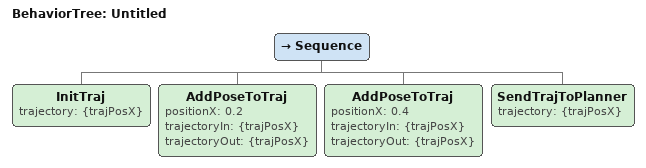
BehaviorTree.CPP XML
<?xml version="1.0" encoding="UTF-8"?>
<root BTCPP_format="4">
  <BehaviorTree ID="Untitled">
    <Sequence>
      <InitTraj trajectory="{trajPosX}"/>
      <AddPoseToTraj positionX="0.2" trajectoryIn="{trajPosX}" trajectoryOut="{trajPosX}"/>
      <AddPoseToTraj positionX="0.4" trajectoryIn="{trajPosX}" trajectoryOut="{trajPosX}"/>
      <SendTrajToPlanner trajectory="{trajPosX}"/>
    </Sequence>
  </BehaviorTree>

</root>
